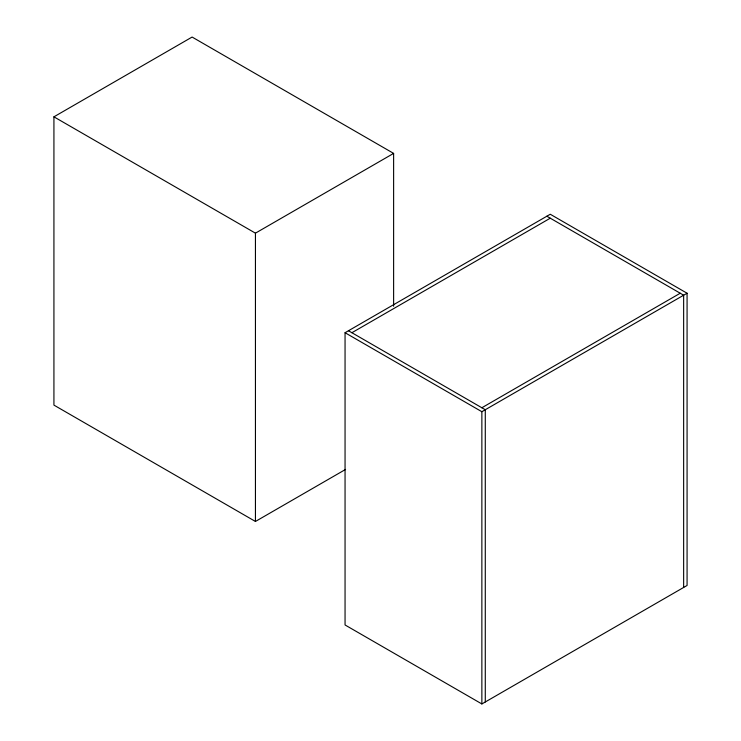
<?xml version="1.0" encoding="UTF-8"?>
<svg xmlns="http://www.w3.org/2000/svg" width="741" height="741" viewBox="0 0 741 741"><rect width="100%" height="100%" fill="white"/><g stroke="black" fill="none" stroke-linecap="round" stroke-linejoin="round"><path stroke-width="1.11" d="M345.556 469.433L255.441 521.46L53.926 405.114L53.926 116.828L192.104 37.05L393.619 153.396L393.619 306.228M53.926 116.828L255.441 233.165L393.619 153.396M345.056 332.718L550.267 214.251L687.074 293.232L687.074 585.473L481.863 703.95L345.056 624.969L345.056 332.718L481.863 411.709L687.074 293.232M351.901 332.718L550.267 218.197M481.863 407.754L680.229 293.232M546.849 216.224L683.647 295.205L683.647 587.446M348.474 330.745L485.281 409.736L485.281 701.977M481.863 411.709L481.863 703.95M255.441 233.165L255.441 521.46"/></g></svg>
